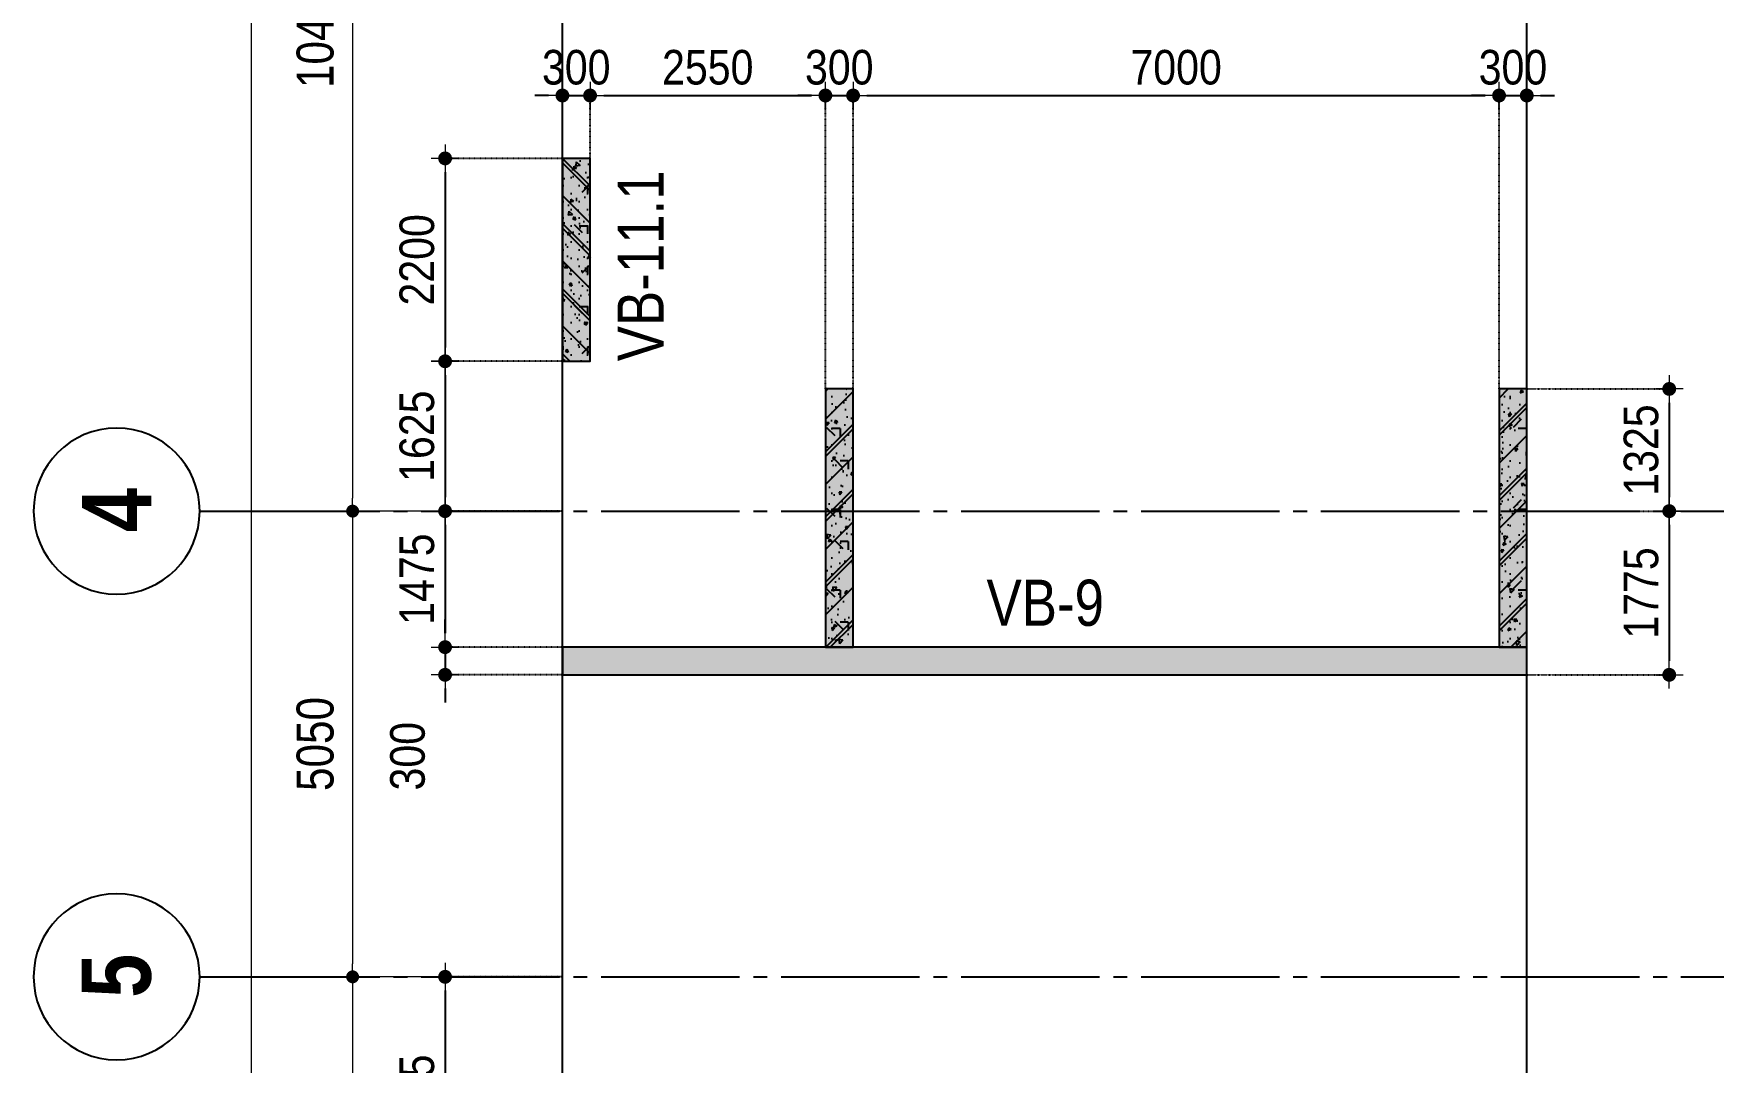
# Model space of a CAD drawing. Header units: millimetres. Extents: x -3973692 to -2843767, y 592734 to 838475.
# Drawn here: x -3077375 to -3059173, y 734603 to 745760 of the extents above; entities that cross this region are included whole.
import ezdxf
from ezdxf.enums import TextEntityAlignment as Align

# ---------------------------------------------------------------- set-up
doc = ezdxf.new("R2010")
doc.units = ezdxf.units.MM
doc.header["$MEASUREMENT"] = 0
doc.header["$PDMODE"] = 3
doc.header["$PDSIZE"] = -20
for name, pattern in [('CHG_XX_Luoi truc-Block B$0$MB_Luoi truc-150-TWB$0$Center101', [13, 10, -1, 1, -1]), ('DIVIDE2', [15.87499999999999, 6.349999999999998, -3.174999999999998, 0, -3.174999999999998, 0, -3.174999999999998]), ('HIDDEN5', [2.8375, 1.25, -1.5875])]:
    doc.linetypes.add(name, pattern=pattern)
doc.layers.get('0').update_dxf_attribs({"lineweight": 9})
doc.layers.get('Defpoints').update_dxf_attribs({"color": 10, "lineweight": 0})
for name, color, linetype, lineweight in [("'S_General_Dim_1", 1, 'Continuous', 18), ("'S_General_Divide_3 Intermediate", 3, 'DIVIDE2', 40), ('CHG_XX_Cot_Block B-T4-7$0$DBAO', 3, 'Continuous', 13), ('CHG_XX_Luoi truc-Block B$0$Dim 200', 1, 'Continuous', 5), ('TEXT', 7, 'Continuous', 15)]:
    doc.layers.add(name, color=color, linetype=linetype, lineweight=lineweight)
for name, color, linetype in [('CHG_XX_Cot_Block B-T4-7$0$mb_cot tang 4-8 twb$0$Concrete Hatch', 218, 'Continuous'), ('CHG_XX_Cot_Block B-T4-7$0$mb_cot tang 4-8 twb$0$Concrete Line', 6, 'Continuous'), ('CHG_XX_Cot_Block B-T4-7$0$mb_cot tang 4-8 twb$0$Concrete Solid', 216, 'Continuous'), ('CHG_XX_Cot_Block B-T4-7$0$mb_cot tang 9-13 twb$0$Concrete Hatch', 218, 'Continuous'), ('CHG_XX_Cot_Block B-T4-7$0$mb_cot tang 9-13 twb$0$Concrete Line', 6, 'Continuous'), ('CHG_XX_Cot_Block B-T4-7$0$mb_cot tang 9-13 twb$0$Concrete Solid', 216, 'Continuous'), ('CHG_XX_Luoi truc-Block B$0$MB_Luoi truc-150-TWB$0$Grid', 34, 'Continuous'), ('CHG_XX_Luoi truc-Block B$0$MB_Luoi truc-150-TWB$0$Grid Line', 251, 'CHG_XX_Luoi truc-Block B$0$MB_Luoi truc-150-TWB$0$Center101'), ('dim', 1, 'Continuous')]:
    doc.layers.add(name, color=color, linetype=linetype)
doc.styles.add('arial', font='arial.ttf', dxfattribs={"width": 0.85})
doc.styles.add('CHG_XX_Luoi truc-Block B$0$MB_Luoi truc-150-TWB$0$Grid A-F$0$VNI-HelveCB', font='')
doc.styles.add('CHG_XX_Luoi truc-Block B$0$Star-HelCon', font='')
doc.styles.add('TTP-HelCon', font='')
doc.styles.get('CHG_XX_Luoi truc-Block B$0$MB_Luoi truc-150-TWB$0$Grid A-F$0$VNI-HelveCB').set_extended_font_data('VNI-Helve-Condense', bold=True)
doc.styles.get('CHG_XX_Luoi truc-Block B$0$Star-HelCon').set_extended_font_data('VNI-Helve-Condense')
doc.styles.get('TTP-HelCon').set_extended_font_data('VNI-Helve-Condense')
doc.dimstyles.new('150', dxfattribs={"dimscale": 150, "dimtxt": 2.5, "dimasz": 1, "dimexe": 0, "dimexo": 0, "dimgap": 0.75, "dimtad": 1, "dimdec": 0, "dimzin": 9, "dimdsep": 46, "dimtxsty": 'arial', "dimblk1": 'DIMDOT', "dimblk2": 'DIMDOT', "dimsah": 1, "dimcen": 2, "dimdle": 3, "dimclre": 8, "dimclrt": 2, "dimadec": 0, "dimazin": 0, "dimtfac": 1, "dimtdec": 0, "dimtix": 1, "dimtmove": 2, "dimatfit": 3, "dimldrblk": 'DIMPIJL', "dimfxl": 1, "dimtvp": 1.8, "dimtolj": 1, "dimtzin": 0, "dimarcsym": 0})
doc.dimstyles.new('CHG_XX_Luoi truc-Block B$0$Dim 200', dxfattribs={"dimscale": 200, "dimtxt": 2, "dimasz": 0.7, "dimexe": 1, "dimexo": 1, "dimgap": 1, "dimtad": 1, "dimdec": 0, "dimzin": 12, "dimdsep": 46, "dimtxsty": 'CHG_XX_Luoi truc-Block B$0$Star-HelCon', "dimblk": 'CHG_XX_Luoi truc-Block B$0$_Dot', "dimcen": 1, "dimclrd": 256, "dimclre": 256, "dimclrt": 3, "dimadec": 0, "dimazin": 0, "dimtfac": 1, "dimtdec": 0, "dimtix": 1, "dimtmove": 2, "dimatfit": 3, "dimldrblk": 'CHG_XX_Luoi truc-Block B$0$HTT Arrow 30', "dimfxl": 1, "dimtolj": 1, "dimtzin": 0, "dimarcsym": 0})

# ---------------------------------------------------------------- blocks, each defined once
blk = doc.blocks.new('*U3043')
at = {"layer": 'CHG_XX_Luoi truc-Block B$0$MB_Luoi truc-150-TWB$0$Grid', "lineweight": -2}
blk.add_line((0, -3), (0, 0), dxfattribs=at)
blk.add_circle((0, -9), 6, dxfattribs=at)
at = {"layer": 'CHG_XX_Luoi truc-Block B$0$MB_Luoi truc-150-TWB$0$Grid Line'}
blk.add_line((0, 0), (0, 189), dxfattribs=at)
at = {"layer": 'CHG_XX_Luoi truc-Block B$0$MB_Luoi truc-150-TWB$0$Grid', "lineweight": -2, "style": 'CHG_XX_Luoi truc-Block B$0$MB_Luoi truc-150-TWB$0$Grid A-F$0$VNI-HelveCB'}
for tag, p in [('GRIDSUB', (0, 198)), ('GRID', (0, -9))]:
    blk.add_attdef(tag, text='', height=5, dxfattribs=at).set_placement(p, align=Align.MIDDLE)
blk = doc.blocks.new('CHG_XX_Luoi truc-Block B$0$_Dot')
at = {"color": 0, "linetype": 'ByBlock', "lineweight": -2}
blk.add_line((-0.5, 0), (-1, 0), dxfattribs=at)
at = {"color": 0, "linetype": 'ByBlock', "const_width": 0.5}
blk.add_lwpolyline([(-0.25, 0, 1), (0.25, 0, 1)], format="xyb", close=True, dxfattribs=at)
blk = doc.blocks.new('*D3052')
at = {"layer": 'CHG_XX_Luoi truc-Block B$0$Dim 200', "lineweight": -2, "transparency": 16777216}
for p, q in [((8025584.807259982, 1114648.634998515), (8023615.11232847, 1114648.634998515)), ((8023815.11232847, 1114508.634998515), (8023815.11232847, 1104338.634998515)), ((8025584.807259982, 1104198.634998515), (8023615.11232847, 1104198.634998515))]:
    blk.add_line(p, q, dxfattribs=at)
at = {"layer": 'Defpoints', "color": 0, "transparency": 16777216}
for p in [(8025784.807259982, 1114648.634998515), (8023815.11232847, 1104198.634998515), (8025784.807259982, 1104198.634998515)]:
    blk.add_point(p, dxfattribs=at)
at = {"layer": 'CHG_XX_Luoi truc-Block B$0$Dim 200', "lineweight": -2, "transparency": 16777216, "xscale": 140, "yscale": 140, "zscale": 140}
for p, rotation in [((8023815.11232847, 1114648.634998515), 90), ((8023815.11232847, 1104198.634998515), 270)]:
    blk.add_blockref('CHG_XX_Luoi truc-Block B$0$_Dot', p, dxfattribs=dict(at, rotation=rotation))
at = {"layer": 'CHG_XX_Luoi truc-Block B$0$Dim 200', "color": 3, "transparency": 16777216, "insert": (8023410.845661803, 1109423.634998517), "char_height": 400, "attachment_point": 5, "rotation": 90, "style": 'CHG_XX_Luoi truc-Block B$0$Star-HelCon'}
blk.add_mtext('\\A1;10450', dxfattribs=at)
blk = doc.blocks.new('CHG_XX_Luoi truc-Block B$0$HTT Arrow 30')
blk.add_hatch(color=256).paths.add_polyline_path([(-2.5, 0.3750000000000002), (-2.5, -0.3749999999999998), (0, 0)])
at = {"color": 0, "linetype": 'ByBlock', "lineweight": -2}
for p, q in [((0, 0), (-2.5, 0.3750000000000002)), ((-2.5, -0.3749999999999998), (-2.5, 0.3750000000000002)), ((0, 0), (-2.5, -0.3749999999999998))]:
    blk.add_line(p, q, dxfattribs=at)
blk = doc.blocks.new('*D3053')
at = {"layer": 'CHG_XX_Luoi truc-Block B$0$Dim 200', "lineweight": -2, "transparency": 16777216}
for p, q in [((8025584.807259982, 1104198.634998515), (8023615.11232847, 1104198.634998515)), ((8023815.11232847, 1104058.634998515), (8023815.11232847, 1099288.634998515)), ((8025584.807259982, 1099148.634998515), (8023615.11232847, 1099148.634998515))]:
    blk.add_line(p, q, dxfattribs=at)
at = {"layer": 'Defpoints', "color": 0, "transparency": 16777216}
for p in [(8025784.807259982, 1104198.634998515), (8023815.11232847, 1099148.634998515), (8025784.807259982, 1099148.634998515)]:
    blk.add_point(p, dxfattribs=at)
at = {"layer": 'CHG_XX_Luoi truc-Block B$0$Dim 200', "lineweight": -2, "transparency": 16777216, "xscale": 140, "yscale": 140, "zscale": 140}
for p, rotation in [((8023815.11232847, 1104198.634998515), 90), ((8023815.11232847, 1099148.634998515), 270)]:
    blk.add_blockref('CHG_XX_Luoi truc-Block B$0$_Dot', p, dxfattribs=dict(at, rotation=rotation))
at = {"layer": 'CHG_XX_Luoi truc-Block B$0$Dim 200', "color": 3, "transparency": 16777216, "insert": (8023410.845661803, 1101673.634998517), "char_height": 400, "attachment_point": 5, "rotation": 90, "style": 'CHG_XX_Luoi truc-Block B$0$Star-HelCon'}
blk.add_mtext('\\A1;5050', dxfattribs=at)
blk = doc.blocks.new('*D3054')
at = {"layer": 'CHG_XX_Luoi truc-Block B$0$Dim 200', "lineweight": -2, "transparency": 16777216}
for p, q in [((8025584.807259982, 1099148.634998515), (8023615.11232847, 1099148.634998515)), ((8023815.11232847, 1099008.634998515), (8023815.11232847, 1089888.634998515)), ((8025584.807259982, 1089748.634998515), (8023615.11232847, 1089748.634998515))]:
    blk.add_line(p, q, dxfattribs=at)
at = {"layer": 'Defpoints', "color": 0, "transparency": 16777216}
for p in [(8025784.807259982, 1099148.634998515), (8023815.11232847, 1089748.634998515), (8025784.807259982, 1089748.634998515)]:
    blk.add_point(p, dxfattribs=at)
at = {"layer": 'CHG_XX_Luoi truc-Block B$0$Dim 200', "lineweight": -2, "transparency": 16777216, "xscale": 140, "yscale": 140, "zscale": 140}
for p, rotation in [((8023815.11232847, 1099148.634998515), 90), ((8023815.11232847, 1089748.634998515), 270)]:
    blk.add_blockref('CHG_XX_Luoi truc-Block B$0$_Dot', p, dxfattribs=dict(at, rotation=rotation))
at = {"layer": 'CHG_XX_Luoi truc-Block B$0$Dim 200', "color": 3, "transparency": 16777216, "insert": (8023410.845661803, 1094448.634998517), "char_height": 400, "attachment_point": 5, "rotation": 90, "style": 'CHG_XX_Luoi truc-Block B$0$Star-HelCon'}
blk.add_mtext('\\A1;9400', dxfattribs=at)
blk = doc.blocks.new('*D3045')
at = {"layer": 'CHG_XX_Luoi truc-Block B$0$Dim 200', "lineweight": -2, "transparency": 16777216}
for p, q in [((8024551.736513704, 1125848.634998515), (8022515.368761293, 1125848.634998515)), ((8022715.368761293, 1125708.634998515), (8022715.368761293, 1047588.634998515)), ((8023790.975346348, 1047448.634998515), (8022515.368761293, 1047448.634998515))]:
    blk.add_line(p, q, dxfattribs=at)
at = {"layer": 'Defpoints', "color": 0, "transparency": 16777216}
for p in [(8024751.736513704, 1125848.634998515), (8022715.368761293, 1047448.634998515), (8023990.975346348, 1047448.634998515)]:
    blk.add_point(p, dxfattribs=at)
at = {"layer": 'CHG_XX_Luoi truc-Block B$0$Dim 200', "lineweight": -2, "transparency": 16777216, "xscale": 140, "yscale": 140, "zscale": 140}
for p, rotation in [((8022715.368761293, 1125848.634998515), 90), ((8022715.368761293, 1047448.634998515), 270)]:
    blk.add_blockref('CHG_XX_Luoi truc-Block B$0$_Dot', p, dxfattribs=dict(at, rotation=rotation))
at = {"layer": 'CHG_XX_Luoi truc-Block B$0$Dim 200', "color": 3, "transparency": 16777216, "insert": (8022311.102094626, 1086648.634998517), "char_height": 400, "attachment_point": 5, "rotation": 90, "style": 'CHG_XX_Luoi truc-Block B$0$Star-HelCon'}
blk.add_mtext('\\A1;78400', dxfattribs=at)
blk = doc.blocks.new('*U3122')
at = {"layer": 'CHG_XX_Cot_Block B-T4-7$0$mb_cot tang 4-8 twb$0$Concrete Hatch'}
h = blk.add_hatch(dxfattribs=at)
h.set_pattern_fill('CONCRETE', color=256, scale=50, style=0, pattern_type=2)
h.set_pattern_definition([(45, (249.9999999999998, 50.00000000000007), (-176.7766952966369, 176.7766952966369), []), (45, (249.9999999999998, 100.0000000000001), (-353.5533905932737, 353.5533905932738), []), (49.99999999999999, (249.9999999999998, 50.00000000000007), (358.6300913003767, -31.37606749129755), [37.5, -412.5]), (355, (249.9999999999998, 50.00000000000007), (-69.3756668065, 376.0960668500059), [30, -330]), (100.4514, (279.8858399999997, 47.38533000000008), (289.2546908570108, 344.7197710304768), [31.870095, -350.571056]), (46.18420000000002, (249.9999999999998, 150.0000000000001), (533.6205243128222, -82.75950716450905), [56.24999999999995, -618.7499999999992]), (96.6356, (294.4683724999998, 143.1033465), (467.3313527743517, 487.0589354502209), [47.805144, -525.8565]), (351.1842, (249.9999999999998, 150.0000000000001), (467.3309725668136, 487.0593004626623), [45, -495]), (21, (299.9999999999998, 125.0000000000001), (298.4535260592309, -201.3094453326694), [37.5, -412.5]), (326.0000000000001, (299.9999999999998, 125.0000000000001), (121.6576659607909, 362.5750225234265), [30, -330]), (71.4514, (324.8711164999997, 108.2241970000001), (420.111314290745, 161.2652483549762), [31.870095, -350.571056]), (37.50000000000001, (249.9999999999998, 50.00000000000007), (6.079927658645334, 166.4469269156558), [0, -326, 0, -335, 0, -331.25]), (7.499999999999999, (249.9999999999998, 50.00000000000007), (131.5347687210743, 197.2058559411801), [0, -191, 0, -318.5, 0, -126.25]), (327.5, (138.4999999999998, 50.00000000000007), (266.9112180862045, -11.2774358671899), [0, -125, 0, -390, 0, -517.5]), (317.5, (88.49999999999977, 50.00000000000007), (291.5930846711931, 50.05249116615882), [0, -162.5, 0, -259, 0, -367.5]), (0, (424.9999999999998, 225.0000000000001), (0, 875), [87.5, -787.5]), (0, (687.4999999999998, 400.0000000000001), (0, 875), [87.5, -787.5]), (0, (512.4999999999998, 750), (0, 875), [87.5, -350, 87.5, -350]), (90, (424.9999999999998, 225.0000000000001), (-875, 5.35782974626967e-14), [87.5, -787.5]), (90, (512.4999999999998, 750), (-875, 5.35782974626967e-14), [87.5, -787.5]), (90, (774.9999999999998, 400.0000000000001), (-875, 5.35782974626967e-14), [87.5, -787.5]), (90, (949.9999999999998, 662.5), (-875, 5.35782974626967e-14), [87.5, -787.5]), (135, (512.4999999999998, 225.0000000000001), (-875.016357447105, 8.881784197001252e-14), [123.76, -1113.7]), (135, (599.9999999999998, 750), (-875.016357447105, 8.881784197001252e-14), [123.76, -1113.7]), (45, (687.4999999999998, 400.0000000000001), (8.881784197001252e-14, 875.016357447105), [123.76, -247.485, 123.76, -742.455]), (0, (74.99999999999977, 50.00000000000007), (87.5, 87.5), [-175, 0])])
h.paths.add_polyline_path([(-950, 200), (-950, -99.99999999999993), (1250, -100), (1250, 200)])
at = {"layer": 'CHG_XX_Cot_Block B-T4-7$0$mb_cot tang 4-8 twb$0$Concrete Solid'}
blk.add_hatch(color=256, dxfattribs=at).paths.add_polyline_path([(-950, 200), (-950, -99.99999999999993), (1250, -100), (1250, 200)])
at = {"layer": 'CHG_XX_Cot_Block B-T4-7$0$mb_cot tang 4-8 twb$0$Concrete Line'}
blk.add_lwpolyline([(-950, 200), (-950, -99.99999999999993), (1250, -100), (1250, 200)], close=True, dxfattribs=at)
blk = doc.blocks.new('*U3117')
at = {"layer": 'CHG_XX_Cot_Block B-T4-7$0$mb_cot tang 9-13 twb$0$Concrete Hatch'}
h = blk.add_hatch(dxfattribs=at)
h.set_pattern_fill('CONCRETE', color=256, scale=50, style=0, pattern_type=2)
h.set_pattern_definition([(45, (-6900, -49.99999999999986), (-176.7766952966369, 176.7766952966369), []), (45, (-6900, 1.4210854715202e-13), (-353.5533905932737, 353.5533905932738), []), (49.99999999999999, (-6900, -49.99999999999986), (358.6300913003767, -31.37606749129755), [37.5, -412.5]), (355, (-6900, -49.99999999999986), (-69.3756668065, 376.0960668500059), [30, -330]), (100.4514, (-6870.11416, -52.61466999999985), (289.2546908570108, 344.7197710304768), [31.870095, -350.571056]), (46.18420000000001, (-6900, 50.00000000000014), (533.6205243128222, -82.75950716450905), [56.25, -618.75]), (96.6356, (-6855.5316275, 43.10334650000013), (467.3313527743517, 487.0589354502209), [47.805144, -525.8565]), (351.1842, (-6900, 50.00000000000014), (467.3309725668136, 487.0593004626623), [45, -495]), (21, (-6850, 25.00000000000014), (298.4535260592309, -201.3094453326694), [37.5, -412.5]), (326.0000000000001, (-6850, 25.00000000000014), (121.6576659607909, 362.5750225234265), [30, -330]), (71.4514, (-6825.1288835, 8.224197000000146), (420.111314290745, 161.2652483549762), [31.870095, -350.571056]), (37.50000000000001, (-6900, -49.99999999999986), (6.079927658645334, 166.4469269156558), [0, -326, 0, -335, 0, -331.25]), (7.499999999999999, (-6900, -49.99999999999986), (131.5347687210743, 197.2058559411801), [0, -191, 0, -318.5, 0, -126.25]), (327.5, (-7011.5, -49.99999999999986), (266.9112180862045, -11.2774358671899), [0, -125, 0, -390, 0, -517.5]), (317.5, (-7061.5, -49.99999999999986), (291.5930846711931, 50.05249116615882), [0, -162.5, 0, -259, 0, -367.5]), (0, (-6725, 125.0000000000001), (0, 875), [87.5, -787.5]), (0, (-6462.5, 300.0000000000001), (0, 875), [87.5, -787.5]), (0, (-6637.5, 650.0000000000001), (0, 875), [87.5, -350, 87.5, -350]), (90, (-6725, 125.0000000000001), (-875, 5.35782974626967e-14), [87.5, -787.5]), (90, (-6637.5, 650.0000000000001), (-875, 5.35782974626967e-14), [87.5, -787.5]), (90, (-6375, 300.0000000000001), (-875, 5.35782974626967e-14), [87.5, -787.5]), (90, (-6200, 562.5000000000001), (-875, 5.35782974626967e-14), [87.5, -787.5]), (135, (-6637.5, 125.0000000000001), (-875.016357447105, 8.881784197001252e-14), [123.76, -1113.7]), (135, (-6550, 650.0000000000001), (-875.016357447105, 8.881784197001252e-14), [123.76, -1113.7]), (45, (-6462.5, 300.0000000000001), (8.881784197001252e-14, 875.016357447105), [123.76, -247.485, 123.76, -742.455]), (0, (-7075, -49.99999999999986), (87.5, 87.5), [-175, 0])])
h.paths.add_polyline_path([(-8650, 150), (-8650, -149.9999999999999), (1800, -150), (1800, 150)])
at = {"layer": 'CHG_XX_Cot_Block B-T4-7$0$mb_cot tang 9-13 twb$0$Concrete Solid'}
blk.add_hatch(color=256, dxfattribs=at).paths.add_polyline_path([(-8650, 150), (-8650, -149.9999999999999), (1800, -150), (1800, 150)])
at = {"layer": 'CHG_XX_Cot_Block B-T4-7$0$mb_cot tang 9-13 twb$0$Concrete Line'}
blk.add_lwpolyline([(-8650, 150), (-8650, -149.9999999999999), (1800, -150), (1800, 150)], close=True, dxfattribs=at)
blk = doc.blocks.new('*U3119')
at = {"layer": 'CHG_XX_Cot_Block B-T4-7$0$mb_cot tang 9-13 twb$0$Concrete Hatch'}
h = blk.add_hatch(dxfattribs=at)
h.set_pattern_fill('CONCRETE', color=256, scale=50, style=0, pattern_type=2)
h.set_pattern_definition([(45, (-250, 2450.000000000058), (-176.7766952966369, 176.7766952966369), []), (45, (-250, 2500.000000000058), (-353.5533905932737, 353.5533905932738), []), (49.99999999999999, (-250, 2450.000000000058), (358.6300913003767, -31.37606749129755), [37.5, -412.5]), (355, (-250, 2450.000000000058), (-69.3756668065, 376.0960668500059), [30, -330]), (100.4514, (-220.11416, 2447.385330000058), (289.2546908570108, 344.7197710304768), [31.870095, -350.571056]), (46.18420000000001, (-250, 2550.000000000058), (533.6205243128222, -82.75950716450905), [56.25, -618.75]), (96.6356, (-205.5316275, 2543.103346500058), (467.3313527743517, 487.0589354502209), [47.805144, -525.8565]), (351.1842, (-250, 2550.000000000058), (467.3309725668136, 487.0593004626623), [45, -495]), (21, (-200, 2525.000000000058), (298.4535260592309, -201.3094453326694), [37.5, -412.5]), (326.0000000000001, (-200, 2525.000000000058), (121.6576659607909, 362.5750225234265), [30, -330]), (71.4514, (-175.1288835, 2508.224197000058), (420.111314290745, 161.2652483549762), [31.870095, -350.571056]), (37.50000000000001, (-250, 2450.000000000058), (6.079927658645334, 166.4469269156558), [0, -326, 0, -335, 0, -331.25]), (7.499999999999999, (-250, 2450.000000000058), (131.5347687210743, 197.2058559411801), [0, -191, 0, -318.5, 0, -126.25]), (327.5, (-361.5, 2450.000000000058), (266.9112180862045, -11.2774358671899), [0, -125, 0, -390, 0, -517.5]), (317.5, (-411.5, 2450.000000000058), (291.5930846711931, 50.05249116615882), [0, -162.5, 0, -259, 0, -367.5]), (0, (-75, 2625.000000000058), (0, 875), [87.5, -787.5]), (0, (187.5, 2800.000000000058), (0, 875), [87.5, -787.5]), (0, (12.5, 3150.000000000058), (0, 875), [87.5, -350, 87.5, -350]), (90, (-75, 2625.000000000058), (-875, 5.35782974626967e-14), [87.5, -787.5]), (90, (12.5, 3150.000000000058), (-875, 5.35782974626967e-14), [87.5, -787.5]), (90, (275, 2800.000000000058), (-875, 5.35782974626967e-14), [87.5, -787.5]), (90, (450, 3062.500000000058), (-875, 5.35782974626967e-14), [87.5, -787.5]), (135, (12.5, 2625.000000000058), (-875.016357447105, 8.881784197001252e-14), [123.76, -1113.7]), (135, (100, 3150.000000000058), (-875.016357447105, 8.881784197001252e-14), [123.76, -1113.7]), (45, (187.5, 2800.000000000058), (8.881784197001252e-14, 875.016357447105), [123.76, -247.485, 123.76, -742.455]), (0, (-425, 2450.000000000058), (87.5, 87.5), [-175, 0])])
h.paths.add_polyline_path([(-250, 2650.000000000058), (-250, -149.9999999999999), (50, -150), (50, 2650.000000000058)])
at = {"layer": 'CHG_XX_Cot_Block B-T4-7$0$mb_cot tang 9-13 twb$0$Concrete Solid'}
blk.add_hatch(color=256, dxfattribs=at).paths.add_polyline_path([(-250, 2650.000000000058), (-250, -149.9999999999999), (50, -150), (50, 2650.000000000058)])
at = {"layer": 'CHG_XX_Cot_Block B-T4-7$0$mb_cot tang 9-13 twb$0$Concrete Line'}
blk.add_lwpolyline([(-250, 2650.000000000058), (-250, -149.9999999999999), (50, -150), (50, 2650.000000000058)], close=True, dxfattribs=at)
blk = doc.blocks.new('b')
at = {"layer": 'TEXT', "color": 3, "style": 'TTP-HelCon'}
blk.add_text('VB-11.1', height=500, rotation=90, dxfattribs=at).set_placement((-21602.84100012342, -20024.99999295396))
blk.add_text('VB-9', height=500, dxfattribs=at).set_placement((-18104.45861466695, -22893.53375006863))
blk = doc.blocks.new('DIMDOT')
for p, q in [((1, 0), (-1, 0)), ((0, -1), (0, 1))]:
    blk.add_line(p, q)
at = {"const_width": 0.5}
blk.add_lwpolyline([(-0.25, 0, 1), (0.25, 0, 1)], format="xyb", close=True, dxfattribs=at)
blk = doc.blocks.new('*D914')
at = {"layer": "'S_General_Dim_1", "color": 8, "linetype": 'HIDDEN5', "lineweight": -2, "transparency": 16777216}
for p, q in [((-3071645.198556935, 744406.0114566322), (-3072916.355607326, 744406.0114566322)), ((-3071645.19855694, 742206.0114566322), (-3072916.355607326, 742206.0114566322))]:
    blk.add_line(p, q, dxfattribs=at)
at = {"layer": "'S_General_Dim_1", "color": 0, "lineweight": -2, "transparency": 16777216}
blk.add_line((-3072916.355607326, 744256.0114566322), (-3072916.355607326, 742356.0114566322), dxfattribs=at)
at = {"layer": 'Defpoints', "color": 0, "transparency": 16777216}
for p in [(-3071645.198556935, 744406.0114566322), (-3072916.355607326, 742206.0114566322), (-3071645.19855694, 742206.0114566322)]:
    blk.add_point(p, dxfattribs=at)
at = {"layer": "'S_General_Dim_1", "color": 0, "lineweight": -2, "transparency": 16777216, "xscale": 150, "yscale": 150, "zscale": 150}
for p, rotation in [((-3072916.355607326, 744406.0114566322), 90), ((-3072916.355607326, 742206.0114566322), 270)]:
    blk.add_blockref('DIMDOT', p, dxfattribs=dict(at, rotation=rotation))
at = {"layer": "'S_General_Dim_1", "color": 2, "transparency": 16777216, "insert": (-3073220.320477721, 743306.011456633), "char_height": 375, "attachment_point": 5, "rotation": 90, "style": 'arial'}
blk.add_mtext('\\A1;2200', dxfattribs=at)
blk = doc.blocks.new('DIMPIJL')
at = {"linetype": 'ByBlock'}
blk.add_solid([(-2.5, 0.4166666666666686), (-2.5, -0.4166666666666686), (0, 0)], dxfattribs=at)
blk = doc.blocks.new('*D915')
at = {"layer": "'S_General_Dim_1", "color": 8, "linetype": 'HIDDEN5', "lineweight": -2, "transparency": 16777216}
for p, q in [((-3071645.198556935, 735531.0114495863), (-3072916.355607327, 735531.0114495863)), ((-3071645.198563455, 732856.0114495863), (-3072916.355607327, 732856.0114495863))]:
    blk.add_line(p, q, dxfattribs=at)
at = {"layer": "'S_General_Dim_1", "color": 0, "lineweight": -2, "transparency": 16777216}
blk.add_line((-3072916.355607327, 735381.0114495863), (-3072916.355607327, 733006.0114495863), dxfattribs=at)
at = {"layer": 'Defpoints', "color": 0, "transparency": 16777216}
for p in [(-3071645.198556935, 735531.0114495863), (-3072916.355607327, 732856.0114495863), (-3071645.198563455, 732856.0114495863)]:
    blk.add_point(p, dxfattribs=at)
at = {"layer": "'S_General_Dim_1", "color": 0, "lineweight": -2, "transparency": 16777216, "xscale": 150, "yscale": 150, "zscale": 150}
for p, rotation in [((-3072916.355607327, 735531.0114495863), 90), ((-3072916.355607327, 732856.0114495863), 270)]:
    blk.add_blockref('DIMDOT', p, dxfattribs=dict(at, rotation=rotation))
at = {"layer": "'S_General_Dim_1", "color": 2, "transparency": 16777216, "insert": (-3073220.320477722, 734193.5114495871), "char_height": 375, "attachment_point": 5, "rotation": 90, "style": 'arial'}
blk.add_mtext('\\A1;2675', dxfattribs=at)
blk = doc.blocks.new('*D996')
at = {"layer": "'S_General_Dim_1", "color": 8, "linetype": 'HIDDEN5', "lineweight": -2, "transparency": 16777216}
for p, q in [((-3071645.19855694, 742206.0114566322), (-3072916.355607328, 742206.0114566322)), ((-3071645.19855694, 740581.0114495863), (-3072916.355607328, 740581.0114495863))]:
    blk.add_line(p, q, dxfattribs=at)
at = {"layer": "'S_General_Dim_1", "color": 0, "lineweight": -2, "transparency": 16777216}
blk.add_line((-3072916.355607328, 742056.0114566322), (-3072916.355607328, 740731.0114495863), dxfattribs=at)
at = {"layer": 'Defpoints', "color": 0, "transparency": 16777216}
for p in [(-3071645.19855694, 742206.0114566322), (-3072916.355607328, 740581.0114495863), (-3071645.19855694, 740581.0114495863)]:
    blk.add_point(p, dxfattribs=at)
at = {"layer": "'S_General_Dim_1", "color": 0, "lineweight": -2, "transparency": 16777216, "xscale": 150, "yscale": 150, "zscale": 150}
for p, rotation in [((-3072916.355607328, 742206.0114566322), 90), ((-3072916.355607328, 740581.0114495863), 270)]:
    blk.add_blockref('DIMDOT', p, dxfattribs=dict(at, rotation=rotation))
at = {"layer": "'S_General_Dim_1", "color": 2, "transparency": 16777216, "insert": (-3073220.320477723, 741393.51145311), "char_height": 375, "attachment_point": 5, "rotation": 90, "style": 'arial'}
blk.add_mtext('\\A1;1625', dxfattribs=at)
blk = doc.blocks.new('*D997')
at = {"layer": "'S_General_Dim_1", "color": 0, "lineweight": -2, "transparency": 16777216}
for p, q in [((-3071795.198556934, 745088.0572044892), (-3071945.198556934, 745088.0572044892)), ((-3071645.198556934, 745088.0572044892), (-3071345.198556939, 745088.0572044892)), ((-3071195.198556939, 745088.0572044892), (-3071045.198556939, 745088.0572044892))]:
    blk.add_line(p, q, dxfattribs=at)
at = {"layer": "'S_General_Dim_1", "color": 8, "linetype": 'HIDDEN5', "lineweight": -2, "transparency": 16777216}
for p, q in [((-3071645.198556934, 744406.0114566322), (-3071645.198556934, 745088.0572044892)), ((-3071345.198556939, 744406.0114566322), (-3071345.198556939, 745088.0572044892))]:
    blk.add_line(p, q, dxfattribs=at)
at = {"layer": 'Defpoints', "color": 0, "transparency": 16777216}
for p in [(-3071345.198556939, 745088.0572044892), (-3071645.198556934, 744406.0114566322), (-3071345.198556939, 744406.0114566322)]:
    blk.add_point(p, dxfattribs=at)
at = {"layer": "'S_General_Dim_1", "color": 0, "lineweight": -2, "transparency": 16777216, "xscale": 150, "yscale": 150, "zscale": 150}
blk.add_blockref('DIMDOT', (-3071645.198556934, 745088.0572044892), dxfattribs=at)
at = {"layer": "'S_General_Dim_1", "color": 0, "lineweight": -2, "transparency": 16777216, "xscale": 150, "yscale": 150, "zscale": 150, "rotation": 180}
blk.add_blockref('DIMDOT', (-3071345.198556939, 745088.0572044892), dxfattribs=at)
at = {"layer": "'S_General_Dim_1", "color": 2, "transparency": 16777216, "insert": (-3071495.198556936, 745392.1499739299), "char_height": 375, "attachment_point": 5, "style": 'arial'}
blk.add_mtext('\\A1;300', dxfattribs=at)
blk = doc.blocks.new('*D998')
at = {"layer": "'S_General_Dim_1", "color": 8, "linetype": 'HIDDEN5', "lineweight": -2, "transparency": 16777216}
for p, q in [((-3061195.198556936, 741906.0114557461), (-3059651.569719076, 741906.0114557461)), ((-3061195.198556936, 740581.0114495863), (-3059651.569719076, 740581.0114495863))]:
    blk.add_line(p, q, dxfattribs=at)
at = {"layer": "'S_General_Dim_1", "color": 0, "lineweight": -2, "transparency": 16777216}
blk.add_line((-3059651.569719076, 741756.0114557461), (-3059651.569719076, 740731.0114495863), dxfattribs=at)
at = {"layer": 'Defpoints', "color": 0, "transparency": 16777216}
for p in [(-3061195.198556936, 741906.0114557461), (-3061195.198556936, 740581.0114495863), (-3059651.569719076, 740581.0114495863)]:
    blk.add_point(p, dxfattribs=at)
at = {"layer": "'S_General_Dim_1", "color": 0, "lineweight": -2, "transparency": 16777216, "xscale": 150, "yscale": 150, "zscale": 150}
for p, rotation in [((-3059651.569719076, 741906.0114557461), 90), ((-3059651.569719076, 740581.0114495863), 270)]:
    blk.add_blockref('DIMDOT', p, dxfattribs=dict(at, rotation=rotation))
at = {"layer": "'S_General_Dim_1", "color": 2, "transparency": 16777216, "insert": (-3059955.662488516, 741243.511452667), "char_height": 375, "attachment_point": 5, "rotation": 90, "style": 'arial'}
blk.add_mtext('\\A1;1325', dxfattribs=at)
blk = doc.blocks.new('*D890')
at = {"layer": "'S_General_Dim_1", "color": 8, "linetype": 'HIDDEN5', "lineweight": -2, "transparency": 16777216}
for p, q in [((-3071645.19855694, 740581.0114495863), (-3072916.35560733, 740581.0114495863)), ((-3071645.198556935, 739106.0114508765), (-3072916.35560733, 739106.0114508765))]:
    blk.add_line(p, q, dxfattribs=at)
at = {"layer": "'S_General_Dim_1", "color": 0, "lineweight": -2, "transparency": 16777216}
blk.add_line((-3072916.35560733, 740431.0114495863), (-3072916.35560733, 739256.0114508765), dxfattribs=at)
at = {"layer": 'Defpoints', "color": 0, "transparency": 16777216}
for p in [(-3071645.19855694, 740581.0114495863), (-3072916.35560733, 739106.0114508765), (-3071645.198556935, 739106.0114508765)]:
    blk.add_point(p, dxfattribs=at)
at = {"layer": "'S_General_Dim_1", "color": 0, "lineweight": -2, "transparency": 16777216, "xscale": 150, "yscale": 150, "zscale": 150}
for p, rotation in [((-3072916.35560733, 740581.0114495863), 90), ((-3072916.35560733, 739106.0114508765), 270)]:
    blk.add_blockref('DIMDOT', p, dxfattribs=dict(at, rotation=rotation))
at = {"layer": "'S_General_Dim_1", "color": 2, "transparency": 16777216, "insert": (-3073220.320477725, 739843.5114502322), "char_height": 375, "attachment_point": 5, "rotation": 90, "style": 'arial'}
blk.add_mtext('\\A1;1475', dxfattribs=at)
blk = doc.blocks.new('*D891')
at = {"layer": "'S_General_Dim_1", "color": 0, "lineweight": -2, "transparency": 16777216}
for p, q in [((-3072916.355607334, 739256.0114508765), (-3072916.355607334, 739406.0114508765)), ((-3072916.355607334, 739106.0114508765), (-3072916.355607334, 738806.0114508765)), ((-3072916.355607334, 738656.0114508765), (-3072916.355607334, 738506.0114508765))]:
    blk.add_line(p, q, dxfattribs=at)
at = {"layer": "'S_General_Dim_1", "color": 8, "linetype": 'HIDDEN5', "lineweight": -2, "transparency": 16777216}
for p, q in [((-3071645.198556935, 739106.0114508765), (-3072916.355607334, 739106.0114508765)), ((-3071645.198556935, 738806.0114508765), (-3072916.355607334, 738806.0114508765))]:
    blk.add_line(p, q, dxfattribs=at)
at = {"layer": 'Defpoints', "color": 0, "transparency": 16777216}
for p in [(-3071645.198556935, 739106.0114508765), (-3072916.355607334, 738806.0114508765), (-3071645.198556935, 738806.0114508765)]:
    blk.add_point(p, dxfattribs=at)
at = {"layer": "'S_General_Dim_1", "color": 0, "lineweight": -2, "transparency": 16777216, "xscale": 150, "yscale": 150, "zscale": 150}
for p, rotation in [((-3072916.355607334, 739106.0114508765), 270), ((-3072916.355607334, 738806.0114508765), 90)]:
    blk.add_blockref('DIMDOT', p, dxfattribs=dict(at, rotation=rotation))
at = {"layer": "'S_General_Dim_1", "color": 2, "transparency": 16777216, "insert": (-3073321.812633239, 737923.3854176173), "char_height": 375, "attachment_point": 5, "rotation": 90, "style": 'arial'}
blk.add_mtext('\\A1;300', dxfattribs=at)
blk = doc.blocks.new('*D892')
at = {"layer": "'S_General_Dim_1", "color": 8, "linetype": 'HIDDEN5', "lineweight": -2, "transparency": 16777216}
for p, q in [((-3071345.198556939, 744406.0114566322), (-3071345.198556939, 745088.0572044892)), ((-3068795.198556937, 741906.0114557459), (-3068795.198556937, 745088.0572044892))]:
    blk.add_line(p, q, dxfattribs=at)
at = {"layer": "'S_General_Dim_1", "color": 0, "lineweight": -2, "transparency": 16777216}
blk.add_line((-3071195.198556939, 745088.0572044892), (-3068945.198556937, 745088.0572044892), dxfattribs=at)
at = {"layer": 'Defpoints', "color": 0, "transparency": 16777216}
for p in [(-3068795.198556937, 745088.0572044892), (-3071345.198556939, 744406.0114566322), (-3068795.198556937, 741906.0114557459)]:
    blk.add_point(p, dxfattribs=at)
at = {"layer": "'S_General_Dim_1", "color": 0, "lineweight": -2, "transparency": 16777216, "xscale": 150, "yscale": 150, "zscale": 150, "rotation": 180}
blk.add_blockref('DIMDOT', (-3071345.198556939, 745088.0572044892), dxfattribs=at)
at = {"layer": "'S_General_Dim_1", "color": 0, "lineweight": -2, "transparency": 16777216, "xscale": 150, "yscale": 150, "zscale": 150}
blk.add_blockref('DIMDOT', (-3068795.198556937, 745088.0572044892), dxfattribs=at)
at = {"layer": "'S_General_Dim_1", "color": 2, "transparency": 16777216, "insert": (-3070070.198556938, 745392.0220748849), "char_height": 375, "attachment_point": 5, "style": 'arial'}
blk.add_mtext('\\A1;2550', dxfattribs=at)
blk = doc.blocks.new('*D893')
at = {"layer": "'S_General_Dim_1", "color": 0, "lineweight": -2, "transparency": 16777216}
for p, q in [((-3068945.198556937, 745088.0572044892), (-3069095.198556937, 745088.0572044892)), ((-3068795.198556937, 745088.0572044892), (-3068495.198556937, 745088.0572044892)), ((-3068345.198556937, 745088.0572044892), (-3068195.198556937, 745088.0572044892))]:
    blk.add_line(p, q, dxfattribs=at)
at = {"layer": "'S_General_Dim_1", "color": 8, "linetype": 'HIDDEN5', "lineweight": -2, "transparency": 16777216}
for p, q in [((-3068795.198556937, 741906.0114557459), (-3068795.198556937, 745088.0572044892)), ((-3068495.198556937, 741906.0114557459), (-3068495.198556937, 745088.0572044892))]:
    blk.add_line(p, q, dxfattribs=at)
at = {"layer": 'Defpoints', "color": 0, "transparency": 16777216}
for p in [(-3068495.198556937, 745088.0572044892), (-3068795.198556937, 741906.0114557459), (-3068495.198556937, 741906.0114557459)]:
    blk.add_point(p, dxfattribs=at)
at = {"layer": "'S_General_Dim_1", "color": 0, "lineweight": -2, "transparency": 16777216, "xscale": 150, "yscale": 150, "zscale": 150}
blk.add_blockref('DIMDOT', (-3068795.198556937, 745088.0572044892), dxfattribs=at)
at = {"layer": "'S_General_Dim_1", "color": 0, "lineweight": -2, "transparency": 16777216, "xscale": 150, "yscale": 150, "zscale": 150, "rotation": 180}
blk.add_blockref('DIMDOT', (-3068495.198556937, 745088.0572044892), dxfattribs=at)
at = {"layer": "'S_General_Dim_1", "color": 2, "transparency": 16777216, "insert": (-3068645.198556937, 745392.1499739299), "char_height": 375, "attachment_point": 5, "style": 'arial'}
blk.add_mtext('\\A1;300', dxfattribs=at)
blk = doc.blocks.new('*D894')
at = {"layer": "'S_General_Dim_1", "color": 8, "linetype": 'HIDDEN5', "lineweight": -2, "transparency": 16777216}
for p, q in [((-3068495.198556937, 741906.0114557459), (-3068495.198556937, 745088.0572044892)), ((-3061495.198556937, 741906.0114557459), (-3061495.198556937, 745088.0572044892))]:
    blk.add_line(p, q, dxfattribs=at)
at = {"layer": "'S_General_Dim_1", "color": 0, "lineweight": -2, "transparency": 16777216}
blk.add_line((-3068345.198556937, 745088.0572044892), (-3061645.198556937, 745088.0572044892), dxfattribs=at)
at = {"layer": 'Defpoints', "color": 0, "transparency": 16777216}
for p in [(-3061495.198556937, 745088.0572044892), (-3068495.198556937, 741906.0114557459), (-3061495.198556937, 741906.0114557459)]:
    blk.add_point(p, dxfattribs=at)
at = {"layer": "'S_General_Dim_1", "color": 0, "lineweight": -2, "transparency": 16777216, "xscale": 150, "yscale": 150, "zscale": 150, "rotation": 180}
blk.add_blockref('DIMDOT', (-3068495.198556937, 745088.0572044892), dxfattribs=at)
at = {"layer": "'S_General_Dim_1", "color": 0, "lineweight": -2, "transparency": 16777216, "xscale": 150, "yscale": 150, "zscale": 150}
blk.add_blockref('DIMDOT', (-3061495.198556937, 745088.0572044892), dxfattribs=at)
at = {"layer": "'S_General_Dim_1", "color": 2, "transparency": 16777216, "insert": (-3064995.198556937, 745392.0220748849), "char_height": 375, "attachment_point": 5, "style": 'arial'}
blk.add_mtext('\\A1;7000', dxfattribs=at)
blk = doc.blocks.new('*D895')
at = {"layer": "'S_General_Dim_1", "color": 0, "lineweight": -2, "transparency": 16777216}
for p, q in [((-3061645.198556937, 745088.0572044892), (-3061795.198556937, 745088.0572044892)), ((-3061495.198556937, 745088.0572044892), (-3061195.198556935, 745088.0572044892)), ((-3061045.198556935, 745088.0572044892), (-3060895.198556935, 745088.0572044892))]:
    blk.add_line(p, q, dxfattribs=at)
at = {"layer": "'S_General_Dim_1", "color": 8, "linetype": 'HIDDEN5', "lineweight": -2, "transparency": 16777216}
for p, q in [((-3061495.198556937, 741906.0114557459), (-3061495.198556937, 745088.0572044892)), ((-3061195.198556935, 741906.0114557461), (-3061195.198556935, 745088.0572044892))]:
    blk.add_line(p, q, dxfattribs=at)
at = {"layer": 'Defpoints', "color": 0, "transparency": 16777216}
for p in [(-3061195.198556935, 745088.0572044892), (-3061495.198556937, 741906.0114557459), (-3061195.198556935, 741906.0114557461)]:
    blk.add_point(p, dxfattribs=at)
at = {"layer": "'S_General_Dim_1", "color": 0, "lineweight": -2, "transparency": 16777216, "xscale": 150, "yscale": 150, "zscale": 150}
blk.add_blockref('DIMDOT', (-3061495.198556937, 745088.0572044892), dxfattribs=at)
at = {"layer": "'S_General_Dim_1", "color": 0, "lineweight": -2, "transparency": 16777216, "xscale": 150, "yscale": 150, "zscale": 150, "rotation": 180}
blk.add_blockref('DIMDOT', (-3061195.198556935, 745088.0572044892), dxfattribs=at)
at = {"layer": "'S_General_Dim_1", "color": 2, "transparency": 16777216, "insert": (-3061345.198556936, 745392.1499739299), "char_height": 375, "attachment_point": 5, "style": 'arial'}
blk.add_mtext('\\A1;300', dxfattribs=at)
blk = doc.blocks.new('*D896')
at = {"layer": "'S_General_Dim_1", "color": 8, "linetype": 'HIDDEN5', "lineweight": -2, "transparency": 16777216}
for p, q in [((-3061195.198556936, 740581.0114495863), (-3059651.569719078, 740581.0114495863)), ((-3061195.198556938, 738806.0114508765), (-3059651.569719078, 738806.0114508765))]:
    blk.add_line(p, q, dxfattribs=at)
at = {"layer": "'S_General_Dim_1", "color": 0, "lineweight": -2, "transparency": 16777216}
blk.add_line((-3059651.569719078, 740431.0114495863), (-3059651.569719078, 738956.0114508765), dxfattribs=at)
at = {"layer": 'Defpoints', "color": 0, "transparency": 16777216}
for p in [(-3061195.198556936, 740581.0114495863), (-3061195.198556938, 738806.0114508765), (-3059651.569719078, 738806.0114508765)]:
    blk.add_point(p, dxfattribs=at)
at = {"layer": "'S_General_Dim_1", "color": 0, "lineweight": -2, "transparency": 16777216, "xscale": 150, "yscale": 150, "zscale": 150}
for p, rotation in [((-3059651.569719078, 740581.0114495863), 90), ((-3059651.569719078, 738806.0114508765), 270)]:
    blk.add_blockref('DIMDOT', p, dxfattribs=dict(at, rotation=rotation))
at = {"layer": "'S_General_Dim_1", "color": 2, "transparency": 16777216, "insert": (-3059955.534589473, 739693.5114502322), "char_height": 375, "attachment_point": 5, "rotation": 90, "style": 'arial'}
blk.add_mtext('\\A1;1775', dxfattribs=at)
blk = doc.blocks.new('CHG_XX_Luoi truc-Block B', base_point=(8026088.360705459, 1047448.634998515))
at = {"layer": 'CHG_XX_Luoi truc-Block B$0$MB_Luoi truc-150-TWB$0$Grid Line'}
for p, q in [((8026088.360705459, 1046158.106275458), (8026088.360705459, 1128272.58077566)), ((8036538.360705458, 1046158.106275256), (8036538.360705458, 1128272.580775458))]:
    blk.add_line(p, q, dxfattribs=at)
at = {"layer": 'CHG_XX_Luoi truc-Block B$0$MB_Luoi truc-150-TWB$0$Grid'}
ref = blk.add_blockref('*U3043', (8022608.235654154, 1104198.634998515), dxfattribs=dict(at, xscale=-150, yscale=150, zscale=150, rotation=270))
ref.add_attrib('GRID', '4', dxfattribs={"lineweight": -2, "height": 750, "rotation": 90, "style": 'CHG_XX_Luoi truc-Block B$0$MB_Luoi truc-150-TWB$0$Grid A-F$0$VNI-HelveCB'}).set_placement((8021258.235654154, 1104210.634998515), align=Align.MIDDLE)
ref = blk.add_blockref('*U3043', (8022608.235654154, 1099148.634998515), dxfattribs=dict(at, xscale=-150, yscale=150, zscale=150, rotation=270))
ref.add_attrib('GRID', '5', dxfattribs={"lineweight": -2, "height": 750, "rotation": 90, "style": 'CHG_XX_Luoi truc-Block B$0$MB_Luoi truc-150-TWB$0$Grid A-F$0$VNI-HelveCB'}).set_placement((8021258.235654154, 1099160.634998515), align=Align.MIDDLE)
at = {"layer": 'CHG_XX_Luoi truc-Block B$0$Dim 200'}
for base, p1, p2, picture, middle in [((8022715.368761293, 1047448.634998515), (8024751.736513704, 1125848.634998515), (8023990.975346348, 1047448.634998515), '*D3045', (8022311.102094626, 1086648.634998517)), ((8023815.11232847, 1104198.634998515), (8025784.807259982, 1114648.634998515), (8025784.807259982, 1104198.634998515), '*D3052', (8023410.845661803, 1109423.634998517)), ((8023815.11232847, 1099148.634998515), (8025784.807259982, 1104198.634998515), (8025784.807259982, 1099148.634998515), '*D3053', (8023410.845661803, 1101673.634998517)), ((8023815.11232847, 1089748.634998515), (8025784.807259982, 1099148.634998515), (8025784.807259982, 1089748.634998515), '*D3054', (8023410.845661803, 1094448.634998517))]:
    dim = blk.add_linear_dim(base=base, p1=p1, p2=p2, angle=90, dimstyle='CHG_XX_Luoi truc-Block B$0$Dim 200', dxfattribs=at)
    dim.commit()
    dim.dimension.update_dxf_attribs({"geometry": picture, "text_midpoint": middle})
blk = doc.blocks.new('CHG_XX_Cot_Block B-T4-7', base_point=(8026088.360705459, 1047448.634998515))
at = {"layer": 'CHG_XX_Cot_Block B-T4-7$0$DBAO'}
blk.add_blockref('CHG_XX_Luoi truc-Block B', (8026088.360705459, 1047448.634998515), dxfattribs=at)
at = {"layer": 'CHG_XX_Cot_Block B-T4-7$0$mb_cot tang 4-8 twb$0$Concrete Line', "rotation": 270}
blk.add_blockref('*U3122', (8026188.360705459, 1107073.634898155), dxfattribs=at)
at = {"layer": 'CHG_XX_Cot_Block B-T4-7$0$mb_cot tang 9-13 twb$0$Concrete Line', "rotation": 180}
for name, p in [('*U3119', (8028988.360698937, 1105373.635004675)), ('*U3119', (8036288.360698937, 1105373.635004675)), ('*U3117', (8027888.360698939, 1102573.634999806))]:
    blk.add_blockref(name, p, dxfattribs=at)

msp = doc.modelspace()

# ---------------------------------------------------------------- block references
at = {"layer": "'S_General_Divide_3 Intermediate"}
msp.add_blockref('CHG_XX_Cot_Block B-T4-7', (-3071645.198556934, 683831.0114495861), dxfattribs=at)
at = {"layer": 'dim'}
msp.add_blockref('b', (-3048945.198556815, 762231.011449586), dxfattribs=at)

# ---------------------------------------------------------------- dimensions: what is measured, and where the dimension line sits
at = {"layer": "'S_General_Dim_1"}
for base, p1, p2, picture, middle in [((-3071345.198556939, 745088.0572044892), (-3071645.198556934, 744406.0114566322), (-3071345.198556939, 744406.0114566322), '*D997', (-3071495.198556936, 745392.1499739299)), ((-3068795.198556937, 745088.0572044892), (-3071345.198556939, 744406.0114566322), (-3068795.198556937, 741906.0114557459), '*D892', (-3070070.198556938, 745392.0220748849)), ((-3068495.198556937, 745088.0572044892), (-3068795.198556937, 741906.0114557459), (-3068495.198556937, 741906.0114557459), '*D893', (-3068645.198556937, 745392.1499739299)), ((-3061495.198556937, 745088.0572044892), (-3068495.198556937, 741906.0114557459), (-3061495.198556937, 741906.0114557459), '*D894', (-3064995.198556937, 745392.0220748849)), ((-3061195.198556935, 745088.0572044892), (-3061495.198556937, 741906.0114557459), (-3061195.198556935, 741906.0114557461), '*D895', (-3061345.198556936, 745392.1499739299))]:
    dim = msp.add_linear_dim(base=base, p1=p1, p2=p2, dimstyle='150', dxfattribs=at)
    dim.commit()
    dim.dimension.update_dxf_attribs({"geometry": picture, "text_midpoint": middle})
for base, p1, p2, picture, middle in [((-3072916.355607326, 742206.0114566322), (-3071645.198556934, 744406.0114566319), (-3071645.198556939, 742206.0114566319), '*D914', (-3073220.320477721, 743306.011456633)), ((-3072916.355607328, 740581.0114495863), (-3071645.198556939, 742206.0114566319), (-3071645.198556939, 740581.011449586), '*D996', (-3073220.320477723, 741393.51145311)), ((-3059651.569719076, 740581.0114495863), (-3061195.198556935, 741906.0114557459), (-3061195.198556935, 740581.011449586), '*D998', (-3059955.662488516, 741243.511452667)), ((-3072916.35560733, 739106.0114508765), (-3071645.198556939, 740581.011449586), (-3071645.198556934, 739106.0114508762), '*D890', (-3073220.320477725, 739843.5114502322)), ((-3059651.569719078, 738806.0114508765), (-3061195.198556935, 740581.011449586), (-3061195.198556937, 738806.0114508762), '*D896', (-3059955.534589473, 739693.5114502322)), ((-3072916.355607327, 732856.0114495863), (-3071645.198556934, 735531.011449586), (-3071645.198563454, 732856.011449586), '*D915', (-3073220.320477722, 734193.5114495871))]:
    dim = msp.add_linear_dim(base=base, p1=p1, p2=p2, angle=90, dimstyle='150', dxfattribs=at)
    dim.commit()
    dim.dimension.update_dxf_attribs({"geometry": picture, "text_midpoint": middle})
dim = msp.add_linear_dim(base=(-3072916.355607334, 738806.0114508765), p1=(-3071645.198556934, 739106.0114508762), p2=(-3071645.198556934, 738806.0114508762), angle=90, dimstyle='150', dxfattribs=at)
dim.commit()
dim.dimension.update_dxf_attribs({"geometry": '*D891', "text_midpoint": (-3073321.812633239, 737923.3854176173), "dimtype": 160})

doc.saveas('drawing.dxf')
